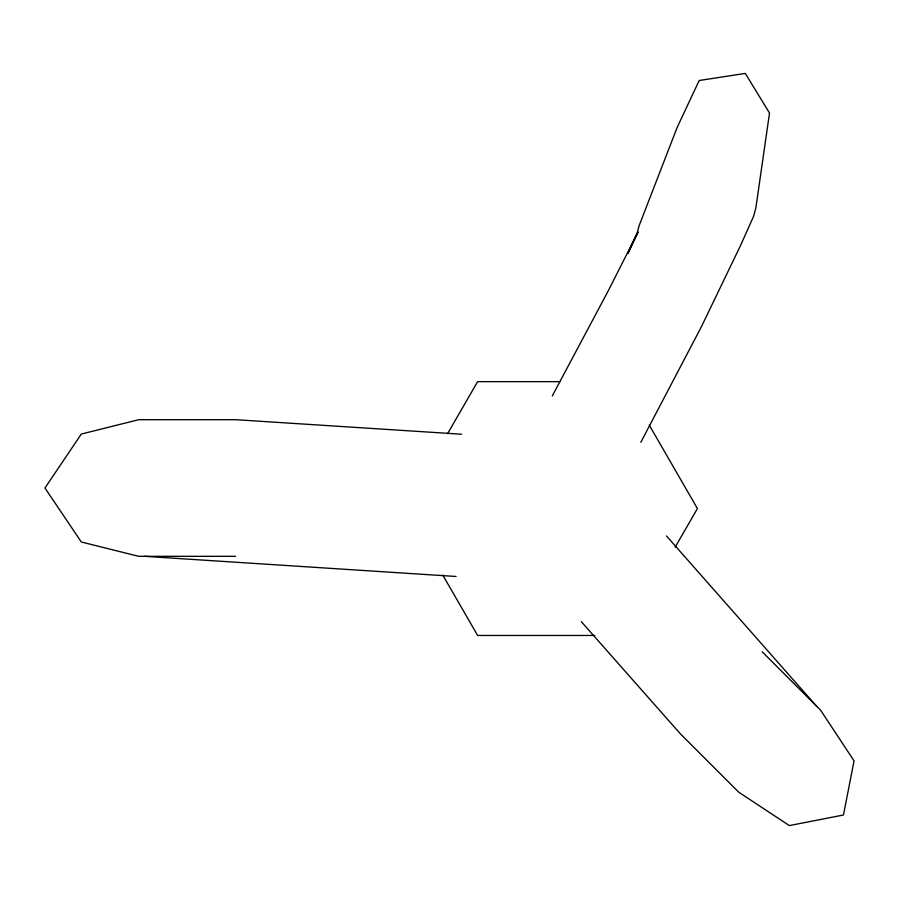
<?xml version="1.0" encoding="UTF-8"?>
<svg xmlns="http://www.w3.org/2000/svg" width="899" height="899" viewBox="0 0 899 899"><rect width="100%" height="100%" fill="white"/><g stroke="black" fill="none" stroke-linecap="round" stroke-linejoin="round"><path stroke-width="1.35" d="M638.133 232.178L627.952 253.428L637.245 232.661L639.122 225.694L677.25 127.242L699.197 80.505L745.327 73.415L769.51 113.06L755.89 207.748L753.62 216.221L740.495 245.607L701.456 326.64L640.818 442.319M637.919 232.178L608.758 289.86L552.301 395.92M447.623 433.621L477.627 381.648L559.965 381.648M675.104 547.233L697.433 508.553L649.28 425.16M235.617 556.324L138.727 556.324L81.315 541.985L44.95 488.011L81.315 434.048L138.727 419.698L235.718 419.698L461.603 434.228M594.857 635.458L477.627 635.458L442.735 575.034M144.514 556.324L456.096 576.484M762.15 651.775L820.708 710.334L854.05 760.88L843.464 815L789.344 825.585L738.798 792.244L680.172 733.618L581.293 621.636M816.584 706.209L666.474 535.95"/></g></svg>
